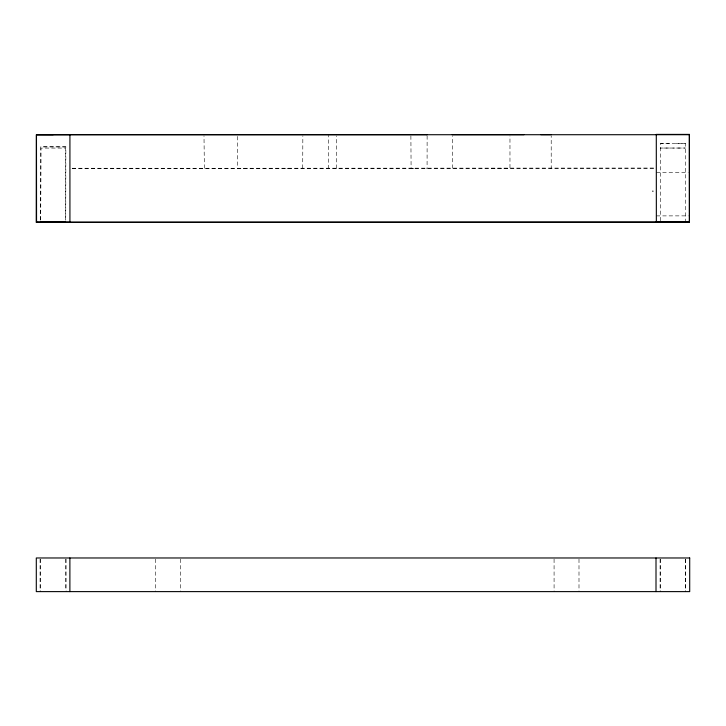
<?xml version="1.0" encoding="UTF-8"?>
<svg xmlns="http://www.w3.org/2000/svg" width="726" height="726" viewBox="0 0 726 726"><rect width="100%" height="100%" fill="white"/><g stroke="black" fill="none" stroke-linecap="round" stroke-linejoin="round"><path stroke-width="0.54" stroke-dasharray="3.63 2.72" d="M40.547 219.987L40.647 146.861L49.94 146.852L65.857 146.897L65.748 220.023M302.706 168.287L302.851 135.789M452.47 168.287L452.262 135.789M660.342 220.867L660.742 143.349L685.417 143.34L685.444 220.858M204.369 168.287L203.997 135.789M328.352 168.287L328.869 168.287M328.796 168.296L328.306 168.296L328.352 135.789M336.492 168.387L336.583 135.889M426.561 168.287L427.124 168.278M410.889 135.889L411.097 168.387M660.315 143.349L669.608 143.349M685.417 143.34L676.124 143.34M40.692 220.087L41.064 148.086L65.694 148.068L65.73 220.069M669.544 148.031L660.297 148.05L685.299 148.031L672.82 148.05M72.155 168.35L655.161 168.024M72.192 168.241L655.17 168.341M247.103 168.387L237.366 168.387L237.366 135.889M286.979 168.387L293.159 168.387M410.889 168.387L414.056 168.387M491.42 168.387L509.97 168.387L509.97 135.889M550.254 168.287L551.206 168.287L551.206 135.789M656.313 172.371L688.302 172.352M656.34 215.894L688.33 215.876M65.857 146.897L40.647 146.861M685.625 559.093L685.625 591.617M685.335 559.093L685.335 591.617M660.379 559.093L660.379 591.617M660.088 559.093L660.088 591.617M578.994 559.093L578.994 591.617M554.074 559.093L554.083 591.617M427.124 135.78L427.079 168.287M180.32 559.093L180.266 591.617M155.337 559.093L155.391 591.617M66.102 559.093L66.102 591.617M65.594 559.093L65.594 589.367M40.583 559.093L40.583 591.617M40.075 559.093L40.075 591.617"/><path stroke-width="1.09" d="M36.518 222.338L36.463 134.628L36.491 222.338L69.986 222.338L36.327 222.229L36.463 134.619L53.225 134.673M656.349 222.328L656.295 134.401L689.382 134.401L689.446 222.319L69.932 222.319L69.923 134.619L426.634 134.664M656.34 221.993L689.446 222.292M452.262 134.673L524.018 134.673M328.352 134.673L328.869 134.673M426.561 134.673L427.124 134.664M683.665 222.301L685.353 222.31L660.342 222.319L666.622 222.328M69.877 134.727L36.463 134.755L689.391 134.709M540.797 134.673L551.206 134.673M36.327 222.229L689.428 221.974M46.8 222.22L40.538 222.238L65.748 222.274L59.487 222.283M679.082 222.301L681.678 222.301M49.831 222.229L56.456 222.274M689.382 134.401L689.41 221.984M656.005 557.976L656.005 591.617M652.865 191.002L652.865 191.473M69.887 557.976L69.887 591.617M689.7 557.976L36.3 557.976L36.3 591.617L689.7 591.617L689.7 557.976"/></g></svg>
